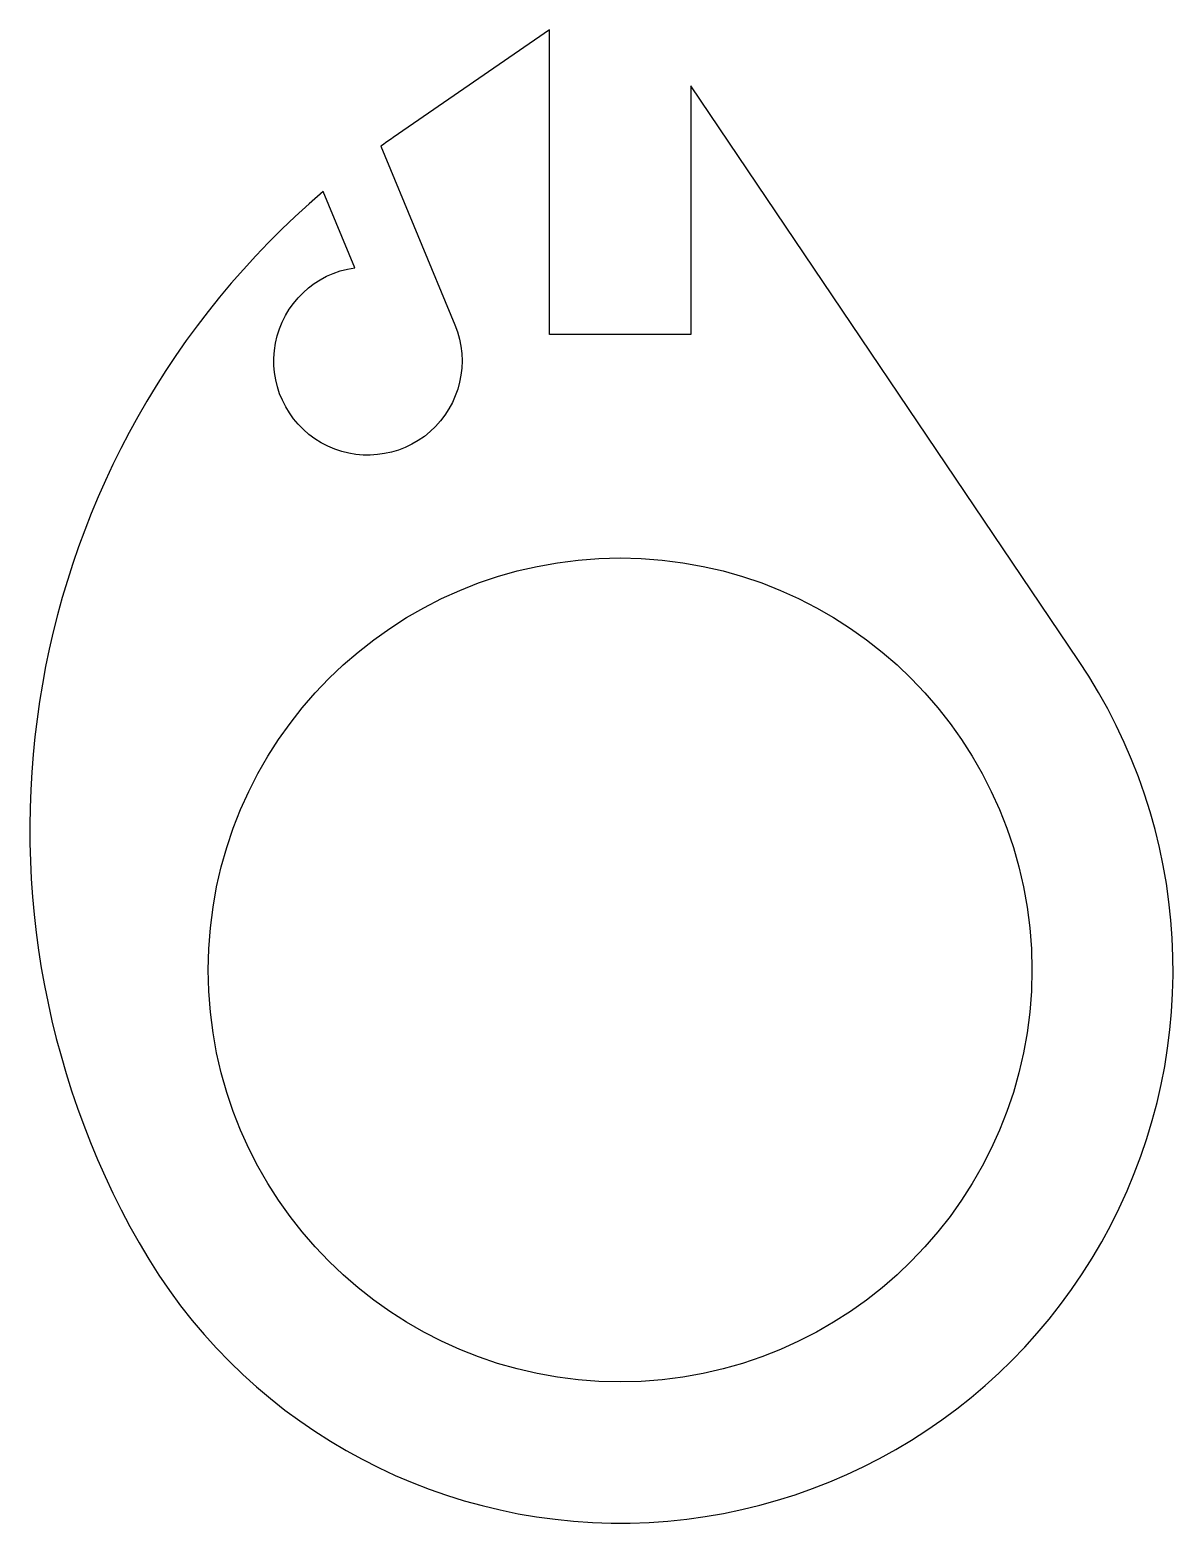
# Model space of a CAD drawing. Header units: millimetres. Extents: x -12.5 to 11.7, y -11.7 to 20.
import ezdxf

# ---------------------------------------------------------------- set-up
doc = ezdxf.new("R2010")
doc.units = ezdxf.units.MM
doc.layers.get('0').update_dxf_attribs({"linetype": 'CONTINUOUS'})

msp = doc.modelspace()

# ---------------------------------------------------------------- linework, layer by layer
msp.add_lwpolyline([(-3.51, 13.7, -2.923988), (-5.637, 14.915), (-6.309, 16.537, 0.358998), (-10.221, -5.797, 1.039715), (9.739, 6.574), (1.5, 18.778), (1.5, 13.5), (-1.5, 13.5), (-1.5, 19.967), (-4.825, 17.678, 0.004414), (-5.083, 17.497)], format="xyb", close=True)
msp.add_circle((0, 0), 8.75)

doc.saveas('drawing.dxf')
